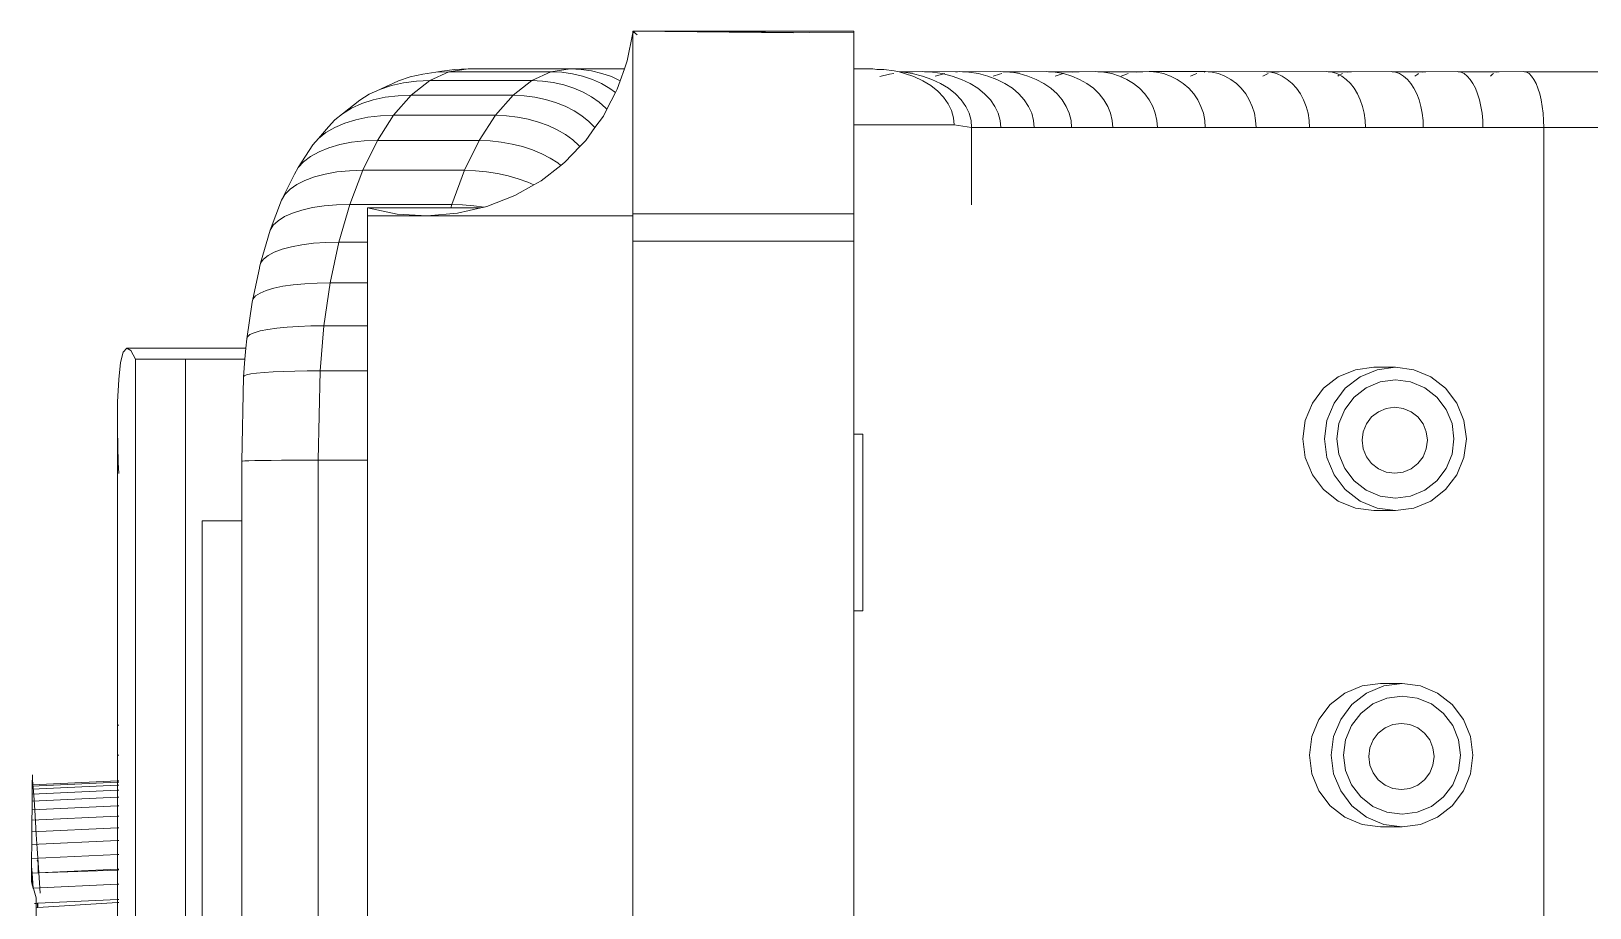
# Model space of a CAD drawing. Header units: millimetres. Extents: x 1448174 to 1599581, y -224422 to -106989.
# Drawn here: x 1466984.8 to 1467170.6, y -127034.2 to -126929.7 of the extents above; entities that cross this region are included whole.
import ezdxf

# ---------------------------------------------------------------- set-up
doc = ezdxf.new("R2010")
doc.units = ezdxf.units.MM
doc.header["$LTSCALE"] = 600
doc.header["$MEASUREMENT"] = 0
doc.layers.add('furniture', color=30, linetype='Continuous', lineweight=9)

msp = doc.modelspace()

# ---------------------------------------------------------------- linework, layer by layer
at = {"layer": 'furniture'}
for p, q in [((1467055.8402, -126933.1818), (1467056.5192, -126929.8663)), ((1467056.5192, -126929.8663), (1467056.5192, -126929.6521)), ((1467082.8587, -126929.6521), (1467056.5192, -126929.6521)), ((1467075.6505, -126929.8663), (1467056.5192, -126929.6521)), ((1467056.5192, -126929.6521), (1467056.6829, -126929.8663)), ((1467082.8587, -126929.8663), (1467056.5192, -126929.6521)), ((1467056.5192, -126929.6521), (1467057.047, -126930.0883)), ((1467056.5192, -126929.8663), (1467056.5192, -126951.6722)), ((1467082.8587, -126929.6521), (1467082.8587, -126934.1377)), ((1467034.6024, -126934.4879), (1467036.9068, -126934.1379)), ((1467035.322, -126934.2078), (1467036.9068, -126934.1379)), ((1467036.9068, -126934.1379), (1467049.0557, -126934.1377)), ((1467046.7513, -126934.4877), (1467049.0557, -126934.1377)), ((1467049.0557, -126934.1377), (1467050.3394, -126934.2095)), ((1467049.0557, -126934.1377), (1467055.5083, -126934.1377)), ((1467055.0163, -126935.5548), (1467055.5083, -126934.1377)), ((1467055.5083, -126934.1377), (1467055.8402, -126933.1818)), ((1467082.8587, -126934.1377), (1467085.1332, -126934.1377)), ((1467082.8587, -126934.1377), (1467082.8587, -126940.8359)), ((1467085.1332, -126934.1377), (1467085.6107, -126934.2095)), ((1467027.302, -126936.1665), (1467028.5897, -126935.5762)), ((1467027.7344, -126936.1454), (1467029.2008, -126935.8126)), ((1467028.5897, -126935.5762), (1467029.9883, -126935.1063)), ((1467029.2008, -126935.8126), (1467030.7361, -126935.6107)), ((1467029.9883, -126935.1063), (1467031.4737, -126934.7648)), ((1467030.1046, -126937.2812), (1467032.314, -126935.543)), ((1467030.7361, -126935.6107), (1467032.314, -126935.543)), ((1467031.4737, -126934.7648), (1467033.0206, -126934.5575)), ((1467032.314, -126935.543), (1467034.6024, -126934.4879)), ((1467032.314, -126935.543), (1467044.4629, -126935.5428)), ((1467033.0206, -126934.5575), (1467033.7663, -126934.4165)), ((1467033.0206, -126934.5575), (1467034.6024, -126934.4879)), ((1467033.7663, -126934.4165), (1467035.322, -126934.2078)), ((1467034.6024, -126934.4879), (1467046.7513, -126934.4877)), ((1467042.2535, -126937.281), (1467044.4629, -126935.5428)), ((1467044.4629, -126935.5428), (1467046.7513, -126934.4877)), ((1467044.4629, -126935.5428), (1467045.7536, -126935.6123)), ((1467045.7536, -126935.6123), (1467047.0323, -126935.789)), ((1467046.7513, -126934.4877), (1467048.0381, -126934.5591)), ((1467047.0323, -126935.789), (1467048.2775, -126936.07)), ((1467048.0381, -126934.5591), (1467049.3066, -126934.7405)), ((1467049.3066, -126934.7405), (1467050.5357, -126935.0289)), ((1467050.3394, -126934.2095), (1467051.6002, -126934.3921)), ((1467050.5357, -126935.0289), (1467051.7048, -126935.4195)), ((1467051.6002, -126934.3921), (1467052.817, -126934.6824)), ((1467051.7048, -126935.4195), (1467052.7944, -126935.9058)), ((1467052.7944, -126935.9058), (1467053.7863, -126936.4796)), ((1467052.817, -126934.6824), (1467053.9695, -126935.0755)), ((1467053.9695, -126935.0755), (1467055.0163, -126935.5548)), ((1467054.6612, -126936.5774), (1467055.0163, -126935.5548)), ((1467085.6107, -126934.2095), (1467086.4149, -126934.2095)), ((1467085.9432, -126935.0755), (1467087.1133, -126934.7648)), ((1467086.4149, -126934.2095), (1467087.6706, -126934.3921)), ((1467087.1133, -126934.7648), (1467087.6406, -126934.6824)), ((1467088.2673, -126934.4818), (1467087.6706, -126934.3921)), ((1467088.2673, -126934.4818), (1467089.8348, -126934.4818)), ((1467088.2673, -126934.4818), (1467088.8793, -126934.6824)), ((1467088.2673, -126934.4818), (1467088.8234, -126934.535)), ((1467088.8234, -126934.535), (1467089.8348, -126934.4818)), ((1467088.8234, -126934.535), (1467089.8229, -126934.7159)), ((1467088.8793, -126934.6824), (1467090.0207, -126935.0755)), ((1467089.8229, -126934.7159), (1467091.0205, -126935.0045)), ((1467089.8348, -126934.4818), (1467090.982, -126934.4649)), ((1467090.0207, -126935.0755), (1467091.0758, -126935.5649)), ((1467090.982, -126934.4649), (1467091.2796, -126934.4818)), ((1467091.0205, -126935.0045), (1467092.1514, -126935.396)), ((1467091.0758, -126935.5649), (1467092.027, -126936.1424)), ((1467091.2796, -126934.4818), (1467095.4039, -126934.4649)), ((1467091.2796, -126934.4818), (1467092.2151, -126934.535)), ((1467092.1514, -126935.396), (1467093.1968, -126935.884)), ((1467092.2151, -126934.535), (1467093.4247, -126934.7159)), ((1467092.5613, -126935.0045), (1467093.4061, -126934.7648)), ((1467093.1968, -126935.884), (1467094.1392, -126936.4601)), ((1467093.4061, -126934.7648), (1467093.5352, -126934.7432)), ((1467093.4247, -126934.7159), (1467093.5352, -126934.7432)), ((1467093.5352, -126934.7432), (1467093.699, -126934.7159)), ((1467093.5352, -126934.7432), (1467094.5907, -126935.0045)), ((1467094.5907, -126935.0045), (1467095.6936, -126935.396)), ((1467095.0065, -126934.535), (1467095.4039, -126934.4649)), ((1467095.8163, -126934.4895), (1467095.4039, -126934.4649)), ((1467095.6936, -126935.396), (1467096.7149, -126935.884)), ((1467095.8163, -126934.4895), (1467095.9529, -126934.4818)), ((1467095.9529, -126934.4818), (1467100.351, -126934.4649)), ((1467095.9529, -126934.4818), (1467096.5791, -126934.535)), ((1467096.5791, -126934.535), (1467097.732, -126934.7159)), ((1467096.7149, -126935.884), (1467097.6376, -126936.4601)), ((1467097.732, -126934.7159), (1467098.8432, -126935.0045)), ((1467098.8432, -126935.0045), (1467099.8943, -126935.396)), ((1467099.4538, -126935.0045), (1467100.2356, -126934.7648)), ((1467099.8943, -126935.396), (1467100.8677, -126935.884)), ((1467100.2356, -126934.7648), (1467100.5067, -126934.7159)), ((1467100.351, -126934.4649), (1467100.619, -126934.4818)), ((1467100.619, -126934.4818), (1467101.4614, -126934.535)), ((1467100.619, -126934.4818), (1467102.5929, -126934.4818)), ((1467100.8677, -126935.884), (1467101.7471, -126936.4601)), ((1467101.4614, -126934.535), (1467101.7169, -126934.535)), ((1467101.7169, -126934.535), (1467102.5929, -126934.4818)), ((1467101.7169, -126934.535), (1467102.5507, -126934.7159)), ((1467102.5507, -126934.7159), (1467103.6007, -126935.0045)), ((1467102.5929, -126934.4818), (1467105.7942, -126934.4649)), ((1467103.6007, -126935.0045), (1467104.5939, -126935.396)), ((1467104.5939, -126935.396), (1467105.5136, -126935.884)), ((1467105.5136, -126935.884), (1467106.3445, -126936.4601)), ((1467105.7942, -126934.4649), (1467106.045, -126934.4818)), ((1467106.045, -126934.4818), (1467106.8334, -126934.535)), ((1467106.045, -126934.4818), (1467109.7159, -126934.4818)), ((1467106.8334, -126934.535), (1467107.8528, -126934.7159)), ((1467106.8476, -126935.0045), (1467107.562, -126934.7648)), ((1467107.562, -126934.7648), (1467107.8528, -126934.7159)), ((1467107.8528, -126934.7159), (1467108.8354, -126935.0045)), ((1467108.8354, -126935.0045), (1467109.7648, -126935.396)), ((1467108.9155, -126934.535), (1467109.7159, -126934.4818)), ((1467109.7159, -126934.4818), (1467111.7017, -126934.4649)), ((1467109.7648, -126935.396), (1467110.6255, -126935.884)), ((1467110.6255, -126935.884), (1467111.4031, -126936.4601)), ((1467111.7017, -126934.4649), (1467111.9339, -126934.4818)), ((1467111.9339, -126934.4818), (1467112.6635, -126934.535)), ((1467111.9339, -126934.4818), (1467117.2803, -126934.4818)), ((1467112.6635, -126934.535), (1467113.6071, -126934.7159)), ((1467113.6071, -126934.7159), (1467114.5166, -126935.0045)), ((1467114.5166, -126935.0045), (1467115.3768, -126935.396)), ((1467114.6996, -126935.0045), (1467115.3423, -126934.7648)), ((1467115.3423, -126934.7648), (1467115.5653, -126934.7159)), ((1467115.3768, -126935.396), (1467116.1735, -126935.884)), ((1467116.1735, -126935.884), (1467116.8932, -126936.4601)), ((1467116.5601, -126934.535), (1467117.2803, -126934.4818)), ((1467117.2803, -126934.4818), (1467118.039, -126934.4649)), ((1467118.039, -126934.4649), (1467118.2244, -126934.4797)), ((1467118.2244, -126934.4797), (1467124.769, -126934.4649)), ((1467118.2244, -126934.4797), (1467118.9178, -126934.535)), ((1467118.9178, -126934.535), (1467119.78, -126934.7159)), ((1467119.78, -126934.7159), (1467120.611, -126935.0045)), ((1467120.611, -126935.0045), (1467121.3971, -126935.396)), ((1467121.3971, -126935.396), (1467122.125, -126935.884)), ((1467122.125, -126935.884), (1467122.7826, -126936.4601)), ((1467122.9638, -126935.0045), (1467123.5312, -126934.7648)), ((1467123.5312, -126934.7648), (1467123.7279, -126934.7159)), ((1467124.6061, -126934.535), (1467124.769, -126934.4649)), ((1467125.0967, -126934.494), (1467124.769, -126934.4649)), ((1467125.0967, -126934.494), (1467125.2419, -126934.4818)), ((1467125.2419, -126934.4818), (1467131.8522, -126934.4649)), ((1467125.2419, -126934.4818), (1467125.5597, -126934.535)), ((1467125.5597, -126934.535), (1467126.3354, -126934.7159)), ((1467126.3354, -126934.7159), (1467127.0831, -126935.0045)), ((1467127.0831, -126935.0045), (1467127.7904, -126935.396)), ((1467127.7904, -126935.396), (1467128.4453, -126935.884)), ((1467128.4453, -126935.884), (1467129.037, -126936.4601)), ((1467131.5918, -126935.0045), (1467132.0805, -126934.7648)), ((1467131.8522, -126934.4649), (1467132.0207, -126934.4818)), ((1467132.0207, -126934.4818), (1467132.5502, -126934.535)), ((1467132.0207, -126934.4818), (1467133.554, -126934.4818)), ((1467132.0805, -126934.7648), (1467132.25, -126934.7159)), ((1467132.5502, -126934.535), (1467133.235, -126934.7159)), ((1467133.0064, -126934.535), (1467133.554, -126934.4818)), ((1467133.235, -126934.7159), (1467133.895, -126935.0045)), ((1467133.554, -126934.4818), (1467139.2474, -126934.4649)), ((1467133.895, -126935.0045), (1467134.5193, -126935.396)), ((1467134.5193, -126935.396), (1467135.0974, -126935.884)), ((1467135.0974, -126935.884), (1467135.6197, -126936.4601)), ((1467139.2474, -126934.4649), (1467139.3925, -126934.4818)), ((1467139.3925, -126934.4818), (1467139.8486, -126934.535)), ((1467139.3925, -126934.4818), (1467142.168, -126934.4818)), ((1467139.8486, -126934.535), (1467140.4383, -126934.7159)), ((1467140.4383, -126934.7159), (1467140.7526, -126934.8754)), ((1467140.5333, -126935.0045), (1467140.7526, -126934.8754)), ((1467140.7526, -126934.8754), (1467140.9404, -126934.7648)), ((1467140.7526, -126934.8754), (1467141.0068, -126935.0045)), ((1467140.9404, -126934.7648), (1467141.0816, -126934.7159)), ((1467141.0068, -126935.0045), (1467141.5445, -126935.396)), ((1467141.5445, -126935.396), (1467142.0424, -126935.884)), ((1467141.7118, -126934.535), (1467142.168, -126934.4818)), ((1467142.0424, -126935.884), (1467142.4923, -126936.4601)), ((1467142.168, -126934.4818), (1467146.9112, -126934.4649)), ((1467146.9112, -126934.4649), (1467147.0321, -126934.4818)), ((1467147.0321, -126934.4818), (1467147.412, -126934.535)), ((1467147.0321, -126934.4818), (1467151.0335, -126934.4818)), ((1467147.412, -126934.535), (1467147.9033, -126934.7159)), ((1467147.9033, -126934.7159), (1467148.3769, -126935.0045)), ((1467148.3769, -126935.0045), (1467148.8249, -126935.396)), ((1467148.8249, -126935.396), (1467149.2397, -126935.884)), ((1467149.2397, -126935.884), (1467149.6145, -126936.4601)), ((1467149.7359, -126935.0045), (1467150.0591, -126934.7648)), ((1467150.0591, -126934.7648), (1467150.1711, -126934.7159)), ((1467150.6714, -126934.535), (1467151.0335, -126934.4818)), ((1467151.0335, -126934.4818), (1467154.7987, -126934.4649)), ((1467154.7987, -126934.4649), (1467154.8947, -126934.4818)), ((1467154.8947, -126934.4818), (1467155.1963, -126934.535)), ((1467154.8947, -126934.4818), (1467159.7565, -126934.4818)), ((1467155.1963, -126934.535), (1467155.5863, -126934.7159)), ((1467155.5863, -126934.7159), (1467155.9623, -126935.0045)), ((1467155.9623, -126935.0045), (1467156.3179, -126935.396)), ((1467156.3179, -126935.396), (1467156.6472, -126935.884)), ((1467156.6472, -126935.884), (1467156.9447, -126936.4601)), ((1467158.7382, -126935.0045), (1467158.9918, -126934.7648)), ((1467158.9918, -126934.7648), (1467159.0798, -126934.7159)), ((1467159.4723, -126934.535), (1467159.7565, -126934.4818)), ((1467159.7565, -126934.4818), (1467162.7113, -126934.4649)), ((1467162.7113, -126934.4649), (1467162.7866, -126934.4818)), ((1467162.7866, -126934.4818), (1467163.0233, -126934.535)), ((1467162.7866, -126934.4818), (1467201.8873, -126934.4818)), ((1467163.0233, -126934.535), (1467163.3294, -126934.7159)), ((1467163.3294, -126934.7159), (1467163.6244, -126935.0045)), ((1467163.6244, -126935.0045), (1467163.9035, -126935.396)), ((1467163.9035, -126935.396), (1467164.1619, -126935.884)), ((1467164.1619, -126935.884), (1467164.3954, -126936.4601)), ((1467021.9102, -126939.4982), (1467023.9914, -126937.8608)), ((1467023.9914, -126937.8608), (1467025.1073, -126937.1783)), ((1467024.2114, -126938.2953), (1467025.5584, -126937.8574)), ((1467025.1073, -126937.1783), (1467026.3621, -126936.6032)), ((1467025.5584, -126937.8574), (1467027.0063, -126937.5392)), ((1467026.3621, -126936.6032), (1467027.7344, -126936.1454)), ((1467026.3621, -126936.6032), (1467027.2784, -126936.1808)), ((1467027.0063, -126937.5392), (1467028.5304, -126937.346)), ((1467027.2784, -126936.1808), (1467027.302, -126936.1665)), ((1467028.012, -126939.673), (1467030.1046, -126937.2812)), ((1467028.5304, -126937.346), (1467030.1046, -126937.2812)), ((1467030.1046, -126937.2812), (1467042.2535, -126937.281)), ((1467040.1608, -126939.6729), (1467042.2535, -126937.281)), ((1467042.2535, -126937.281), (1467043.5481, -126937.3475)), ((1467043.5481, -126937.3475), (1467044.8365, -126937.5166)), ((1467044.8365, -126937.5166), (1467046.0973, -126937.7854)), ((1467046.0973, -126937.7854), (1467047.3093, -126938.1493)), ((1467048.2775, -126936.07), (1467049.4684, -126936.4506)), ((1467049.4684, -126936.4506), (1467050.5852, -126936.9243)), ((1467050.5852, -126936.9243), (1467051.6091, -126937.4833)), ((1467051.6091, -126937.4833), (1467052.523, -126938.1183)), ((1467053.4288, -126938.9544), (1467054.4546, -126936.9759)), ((1467053.7863, -126936.4796), (1467054.4546, -126936.9759)), ((1467054.4546, -126936.9759), (1467054.6612, -126936.5774)), ((1467092.027, -126936.1424), (1467092.8584, -126936.7983)), ((1467092.8584, -126936.7983), (1467093.556, -126937.5218)), ((1467093.556, -126937.5218), (1467094.1082, -126938.3006)), ((1467094.1392, -126936.4601), (1467094.9629, -126937.1149)), ((1467094.9629, -126937.1149), (1467095.654, -126937.8374)), ((1467095.654, -126937.8374), (1467096.2011, -126938.6154)), ((1467097.6376, -126936.4601), (1467098.4462, -126937.1149)), ((1467098.4462, -126937.1149), (1467099.1273, -126937.8374)), ((1467099.1273, -126937.8374), (1467099.6694, -126938.6154)), ((1467101.7471, -126936.4601), (1467102.5177, -126937.1149)), ((1467102.5177, -126937.1149), (1467103.1668, -126937.8374)), ((1467103.1668, -126937.8374), (1467103.6835, -126938.6154)), ((1467106.3445, -126936.4601), (1467107.0727, -126937.1149)), ((1467107.0727, -126937.1149), (1467107.686, -126937.8374)), ((1467107.686, -126937.8374), (1467108.1742, -126938.6154)), ((1467111.4031, -126936.4601), (1467112.0846, -126937.1149)), ((1467112.0846, -126937.1149), (1467112.6585, -126937.8374)), ((1467112.6585, -126937.8374), (1467113.1154, -126938.6154)), ((1467116.8932, -126936.4601), (1467117.5239, -126937.1149)), ((1467117.5239, -126937.1149), (1467118.0551, -126937.8374)), ((1467118.0551, -126937.8374), (1467118.478, -126938.6154)), ((1467122.7826, -126936.4601), (1467123.3589, -126937.1149)), ((1467123.3589, -126937.1149), (1467123.8443, -126937.8374)), ((1467123.8443, -126937.8374), (1467124.2307, -126938.6154)), ((1467129.037, -126936.4601), (1467129.5555, -126937.1149)), ((1467129.5555, -126937.1149), (1467129.9923, -126937.8374)), ((1467129.9923, -126937.8374), (1467130.3399, -126938.6154)), ((1467135.6197, -126936.4601), (1467136.0775, -126937.1149)), ((1467136.0775, -126937.1149), (1467136.463, -126937.8374)), ((1467136.463, -126937.8374), (1467136.7699, -126938.6154)), ((1467142.4923, -126936.4601), (1467142.8865, -126937.1149)), ((1467142.8865, -126937.1149), (1467143.2186, -126937.8374)), ((1467143.2186, -126937.8374), (1467143.4829, -126938.6154)), ((1467149.6145, -126936.4601), (1467149.9429, -126937.1149)), ((1467149.9429, -126937.1149), (1467150.2196, -126937.8374)), ((1467150.2196, -126937.8374), (1467150.4398, -126938.6154)), ((1467156.9447, -126936.4601), (1467157.2054, -126937.1149)), ((1467157.2054, -126937.1149), (1467157.425, -126937.8374)), ((1467157.425, -126937.8374), (1467157.5998, -126938.6154)), ((1467164.3954, -126936.4601), (1467164.6, -126937.1149)), ((1467164.6, -126937.1149), (1467164.7723, -126937.8374)), ((1467164.7723, -126937.8374), (1467164.9095, -126938.6154)), ((1467020.9955, -126940.2425), (1467021.9102, -126939.4982)), ((1467021.9102, -126939.4982), (1467022.9884, -126938.8454)), ((1467022.9884, -126938.8454), (1467024.2114, -126938.2953)), ((1467024.9278, -126939.9148), (1467026.4413, -126939.7338)), ((1467026.072, -126942.6775), (1467028.012, -126939.673)), ((1467026.4413, -126939.7338), (1467028.012, -126939.673)), ((1467028.012, -126939.673), (1467040.1608, -126939.6729)), ((1467038.2208, -126942.6773), (1467040.1608, -126939.6729)), ((1467040.1608, -126939.6729), (1467041.4591, -126939.7352)), ((1467041.4591, -126939.7352), (1467042.7568, -126939.8937)), ((1467047.3093, -126938.1493), (1467048.4522, -126938.6025)), ((1467048.4522, -126938.6025), (1467049.507, -126939.1371)), ((1467049.507, -126939.1371), (1467050.4561, -126939.7445)), ((1467050.4561, -126939.7445), (1467051.2835, -126940.4143)), ((1467051.9755, -126941.1353), (1467053.0067, -126939.7685)), ((1467052.523, -126938.1183), (1467053.3117, -126938.8186)), ((1467053.0067, -126939.7685), (1467053.4288, -126938.9544)), ((1467053.3117, -126938.8186), (1467053.4288, -126938.9544)), ((1467094.1082, -126938.3006), (1467094.5058, -126939.1218)), ((1467094.5058, -126939.1218), (1467094.7421, -126939.9716)), ((1467096.2011, -126938.6154), (1467096.595, -126939.4361)), ((1467096.595, -126939.4361), (1467096.829, -126940.2856)), ((1467099.6694, -126938.6154), (1467100.0635, -126939.4361)), ((1467100.0635, -126939.4361), (1467100.303, -126940.2856)), ((1467103.6835, -126938.6154), (1467104.0591, -126939.4361)), ((1467104.0591, -126939.4361), (1467104.2874, -126940.2856)), ((1467108.1742, -126938.6154), (1467108.5291, -126939.4361)), ((1467108.5291, -126939.4361), (1467108.7448, -126940.2856)), ((1467113.1154, -126938.6154), (1467113.4475, -126939.4361)), ((1467113.4475, -126939.4361), (1467113.6493, -126940.2856)), ((1467118.478, -126938.6154), (1467118.7854, -126939.4361)), ((1467118.7854, -126939.4361), (1467118.9722, -126940.2856)), ((1467124.2307, -126938.6154), (1467124.5116, -126939.4361)), ((1467124.5116, -126939.4361), (1467124.6823, -126940.2856)), ((1467130.3399, -126938.6154), (1467130.5927, -126939.4361)), ((1467130.5927, -126939.4361), (1467130.7463, -126940.2856)), ((1467136.7699, -126938.6154), (1467136.9929, -126939.4361)), ((1467136.9929, -126939.4361), (1467137.1285, -126940.2856)), ((1467143.4829, -126938.6154), (1467143.675, -126939.4361)), ((1467143.675, -126939.4361), (1467143.7918, -126940.2856)), ((1467150.4398, -126938.6154), (1467150.5999, -126939.4361)), ((1467150.5999, -126939.4361), (1467150.6971, -126940.2856)), ((1467157.5998, -126938.6154), (1467157.7269, -126939.4361)), ((1467157.7269, -126939.4361), (1467157.8041, -126940.2856)), ((1467164.9095, -126938.6154), (1467165.0092, -126939.4361)), ((1467165.0092, -126939.4361), (1467165.0698, -126940.2856)), ((1467019.0651, -126942.4489), (1467020.2597, -126941.0657)), ((1467019.9391, -126941.7512), (1467020.9814, -126941.1393)), ((1467020.2597, -126941.0657), (1467020.9955, -126940.2425)), ((1467020.9814, -126941.1393), (1467022.1743, -126940.6236)), ((1467022.1743, -126940.6236), (1467023.4973, -126940.2132)), ((1467023.4973, -126940.2132), (1467024.9278, -126939.9148)), ((1467042.7568, -126939.8937), (1467044.0323, -126940.1456)), ((1467044.0323, -126940.1456), (1467045.2642, -126940.4868)), ((1467045.2642, -126940.4868), (1467046.432, -126940.9115)), ((1467046.432, -126940.9115), (1467047.5161, -126941.4127)), ((1467047.5161, -126941.4127), (1467048.4984, -126941.982)), ((1467050.911, -126942.6888), (1467051.9755, -126941.1353)), ((1467051.2835, -126940.4143), (1467051.9755, -126941.1353)), ((1467051.9755, -126941.1353), (1467052.0007, -126941.1704)), ((1467082.8587, -126940.8359), (1467082.8587, -126950.3487)), ((1467094.8133, -126940.8359), (1467082.8587, -126940.8359)), ((1467094.7421, -126939.9716), (1467094.8133, -126940.8359)), ((1467096.8994, -126941.1498), (1467094.8133, -126940.8359)), ((1467096.829, -126940.2856), (1467096.8994, -126941.1498)), ((1467100.384, -126941.1498), (1467096.8994, -126941.1498)), ((1467096.8994, -126950.3591), (1467096.8994, -126941.1498)), ((1467100.303, -126940.2856), (1467100.384, -126941.1498)), ((1467104.3645, -126941.1498), (1467100.384, -126941.1498)), ((1467104.2874, -126940.2856), (1467104.3645, -126941.1498)), ((1467108.8177, -126941.1498), (1467104.3645, -126941.1498)), ((1467108.7448, -126940.2856), (1467108.8177, -126941.1498)), ((1467113.7175, -126941.1498), (1467108.8177, -126941.1498)), ((1467113.6493, -126940.2856), (1467113.7175, -126941.1498)), ((1467119.0353, -126941.1498), (1467113.7175, -126941.1498)), ((1467118.9722, -126940.2856), (1467119.0353, -126941.1498)), ((1467124.74, -126941.1498), (1467119.0353, -126941.1498)), ((1467124.6823, -126940.2856), (1467124.74, -126941.1498)), ((1467130.7981, -126941.1498), (1467124.74, -126941.1498)), ((1467130.7463, -126940.2856), (1467130.7981, -126941.1498)), ((1467137.1743, -126941.1498), (1467130.7981, -126941.1498)), ((1467137.1285, -126940.2856), (1467137.1743, -126941.1498)), ((1467143.8313, -126941.1498), (1467137.1743, -126941.1498)), ((1467143.7918, -126940.2856), (1467143.8313, -126941.1498)), ((1467150.73, -126941.1498), (1467143.8313, -126941.1498)), ((1467150.6971, -126940.2856), (1467150.73, -126941.1498)), ((1467157.8302, -126941.1498), (1467150.73, -126941.1498)), ((1467157.8041, -126940.2856), (1467157.8302, -126941.1498)), ((1467165.0903, -126941.1498), (1467157.8302, -126941.1498)), ((1467165.0698, -126940.2856), (1467165.0903, -126941.1498)), ((1467165.0903, -127386.1827), (1467165.0903, -126941.1498)), ((1467165.0903, -126941.1498), (1467482.4137, -126941.1498)), ((1467016.6267, -126945.9273), (1467018.3745, -126943.2206)), ((1467018.3745, -126943.2206), (1467019.0651, -126942.4489)), ((1467019.0651, -126942.4489), (1467019.9391, -126941.7512)), ((1467020.2858, -126943.5483), (1467021.5866, -126943.1723)), ((1467021.5866, -126943.1723), (1467023.0009, -126942.899)), ((1467023.0009, -126942.899), (1467024.5046, -126942.7331)), ((1467024.3178, -126946.2431), (1467026.072, -126942.6775)), ((1467024.5046, -126942.7331), (1467026.072, -126942.6775)), ((1467026.072, -126942.6775), (1467038.2208, -126942.6773)), ((1467036.4666, -126946.2429), (1467038.2208, -126942.6773)), ((1467038.2208, -126942.6773), (1467039.5225, -126942.7344)), ((1467039.5225, -126942.7344), (1467040.8288, -126942.8796)), ((1467040.8288, -126942.8796), (1467042.1179, -126943.1104)), ((1467042.1179, -126943.1104), (1467043.3683, -126943.4229)), ((1467043.3683, -126943.4229), (1467044.5591, -126943.812)), ((1467048.4176, -126945.2779), (1467050.2056, -126943.4213)), ((1467048.4984, -126941.982), (1467049.3626, -126942.6099)), ((1467049.3626, -126942.6099), (1467050.094, -126943.2858)), ((1467050.094, -126943.2858), (1467050.2056, -126943.4213)), ((1467050.2056, -126943.4213), (1467050.911, -126942.6888)), ((1467016.6267, -126945.9273), (1467017.2755, -126945.2204)), ((1467017.2755, -126945.2204), (1467018.1117, -126944.5812)), ((1467018.1117, -126944.5812), (1467019.1209, -126944.0206)), ((1467019.1209, -126944.0206), (1467020.2858, -126943.5483)), ((1467044.5591, -126943.812), (1467045.6703, -126944.2712)), ((1467045.6703, -126944.2712), (1467046.6835, -126944.7927)), ((1467046.6835, -126944.7927), (1467047.5817, -126945.3678)), ((1467047.9349, -126945.6526), (1467048.4176, -126945.2779)), ((1467014.6366, -126949.8192), (1467016.1763, -126946.6898)), ((1467016.1763, -126946.6898), (1467016.6267, -126945.9273)), ((1467017.4385, -126947.4402), (1467018.5782, -126947.0192)), ((1467018.5782, -126947.0192), (1467019.8589, -126946.6841)), ((1467019.8589, -126946.6841), (1467021.2586, -126946.4405)), ((1467021.2586, -126946.4405), (1467022.7534, -126946.2926)), ((1467022.7534, -126946.2926), (1467024.3178, -126946.2431)), ((1467022.7794, -126950.3089), (1467024.3178, -126946.2431)), ((1467024.3178, -126946.2431), (1467036.4666, -126946.2429)), ((1467034.9282, -126950.3087), (1467036.4666, -126946.2429)), ((1467036.4666, -126946.2429), (1467037.7713, -126946.2938)), ((1467037.7713, -126946.2938), (1467039.0854, -126946.4232)), ((1467039.0854, -126946.4232), (1467040.3868, -126946.6289)), ((1467040.3868, -126946.6289), (1467041.654, -126946.9075)), ((1467041.654, -126946.9075), (1467042.8655, -126947.2543)), ((1467045.5781, -126947.4819), (1467047.9349, -126945.6526)), ((1467047.5817, -126945.3678), (1467047.9349, -126945.6526)), ((1467015.0463, -126949.1396), (1467015.6573, -126948.5096)), ((1467015.6573, -126948.5096), (1467016.4593, -126947.9399)), ((1467016.4593, -126947.9399), (1467017.4385, -126947.4402)), ((1467042.4515, -126949.2552), (1467044.7045, -126947.9774)), ((1467042.8655, -126947.2543), (1467044.0014, -126947.6635)), ((1467044.0014, -126947.6635), (1467044.7045, -126947.9774)), ((1467044.7045, -126947.9774), (1467045.5781, -126947.4819)), ((1467013.2864, -126953.3876), (1467014.6366, -126949.8192)), ((1467014.6366, -126949.8192), (1467015.0463, -126949.1396)), ((1467017.0806, -126950.9771), (1467018.3437, -126950.6885)), ((1467018.3437, -126950.6885), (1467019.7306, -126950.4788)), ((1467019.7306, -126950.4788), (1467021.2176, -126950.3516)), ((1467021.2176, -126950.3516), (1467022.7794, -126950.3089)), ((1467021.4831, -126954.8053), (1467022.7794, -126950.3089)), ((1467022.7794, -126950.3089), (1467034.9282, -126950.3087)), ((1467024.9117, -126950.7237), (1467024.9117, -126951.6722)), ((1467024.9117, -126950.7237), (1467028.4311, -126951.4545)), ((1467024.9117, -126950.7237), (1467034.8086, -126950.7237)), ((1467034.8086, -126950.7237), (1467034.9282, -126950.3087)), ((1467038.4007, -126950.7237), (1467034.8086, -126950.7237)), ((1467034.9282, -126950.3087), (1467036.2356, -126950.3526)), ((1467035.6009, -126951.3724), (1467038.4007, -126950.7237)), ((1467036.2356, -126950.3526), (1467037.5564, -126950.464)), ((1467037.5564, -126950.464), (1467038.7984, -126950.6316)), ((1467038.4007, -126950.7237), (1467038.7984, -126950.6316)), ((1467038.7984, -126950.6316), (1467039.1027, -126950.5611)), ((1467039.1027, -126950.5611), (1467042.4515, -126949.2552)), ((1467082.8587, -126954.69), (1467082.8587, -126950.3487)), ((1467013.6603, -126952.8026), (1467014.2382, -126952.2601)), ((1467014.2382, -126952.2601), (1467015.0102, -126951.7697)), ((1467015.0102, -126951.7697), (1467015.9631, -126951.3395)), ((1467015.9631, -126951.3395), (1467017.0806, -126950.9771)), ((1467024.9117, -126951.6722), (1467024.9117, -126954.8053)), ((1467024.9117, -126951.6722), (1467032.019, -126951.6722)), ((1467028.4311, -126951.4545), (1467032.019, -126951.6722)), ((1467032.019, -126951.6722), (1467035.6009, -126951.3724)), ((1467056.5192, -126951.6722), (1467032.019, -126951.6722)), ((1467082.8587, -126951.4219), (1467056.5192, -126951.4219)), ((1467056.5192, -126954.69), (1467056.5192, -126951.6722)), ((1467012.1487, -126957.334), (1467013.2864, -126953.3876)), ((1467013.2864, -126953.3876), (1467013.6603, -126952.8026)), ((1467012.4925, -126956.8535), (1467013.0424, -126956.4079)), ((1467013.0424, -126956.4079), (1467013.7892, -126956.0051)), ((1467013.7892, -126956.0051), (1467014.7199, -126955.6518)), ((1467014.7199, -126955.6518), (1467015.8188, -126955.3541)), ((1467015.8188, -126955.3541), (1467017.0669, -126955.1171)), ((1467017.0669, -126955.1171), (1467018.443, -126954.9449)), ((1467018.443, -126954.9449), (1467019.9235, -126954.8403)), ((1467019.9235, -126954.8403), (1467021.4831, -126954.8053)), ((1467020.4511, -126959.6554), (1467021.4831, -126954.8053)), ((1467021.4831, -126954.8053), (1467024.9117, -126954.8053)), ((1467024.9117, -126954.8053), (1467024.9117, -126959.6554)), ((1467082.8587, -126954.69), (1467056.5192, -126954.69)), ((1467056.5192, -126954.69), (1467056.5192, -127358.6825)), ((1467082.8587, -126954.69), (1467082.8587, -126977.711)), ((1467011.243, -126961.5908), (1467012.0272, -126957.9054)), ((1467012.0171, -126957.8414), (1467012.1487, -126957.334)), ((1467012.0272, -126957.9054), (1467012.0171, -126957.8414)), ((1467012.1487, -126957.334), (1467012.4925, -126956.8535)), ((1467013.7302, -126960.3033), (1467014.8142, -126960.0755)), ((1467014.8142, -126960.0755), (1467016.0505, -126959.8941)), ((1467016.0505, -126959.8941), (1467017.418, -126959.7622)), ((1467017.418, -126959.7622), (1467018.8933, -126959.6822)), ((1467018.8933, -126959.6822), (1467020.4511, -126959.6554)), ((1467019.7011, -126964.7762), (1467020.4511, -126959.6554)), ((1467020.4511, -126959.6554), (1467024.9117, -126959.6554)), ((1467024.9117, -126959.6554), (1467024.9117, -126964.7762)), ((1467010.4969, -126966.3478), (1467011.1367, -126961.9791)), ((1467011.1367, -126961.9791), (1467011.243, -126961.5908)), ((1467011.243, -126961.5908), (1467011.5628, -126961.223)), ((1467011.5628, -126961.223), (1467012.0905, -126960.882)), ((1467012.0905, -126960.882), (1467012.8171, -126960.5737)), ((1467012.8171, -126960.5737), (1467013.7302, -126960.3033)), ((1467010.8871, -126965.8364), (1467011.3986, -126965.6058)), ((1467011.3986, -126965.6058), (1467012.1106, -126965.3973)), ((1467012.1106, -126965.3973), (1467013.0109, -126965.2144)), ((1467013.0109, -126965.2144), (1467014.0841, -126965.0603)), ((1467014.0841, -126965.0603), (1467015.3119, -126964.9376)), ((1467015.3119, -126964.9376), (1467016.6731, -126964.8485)), ((1467016.6731, -126964.8485), (1467018.1446, -126964.7944)), ((1467018.1446, -126964.7944), (1467019.7011, -126964.7762)), ((1467019.241, -126970.1375), (1467019.7011, -126964.7762)), ((1467019.7011, -126964.7762), (1467024.9117, -126964.7762)), ((1467024.9117, -126964.7762), (1467024.9117, -126970.1375)), ((1466996.1986, -126967.4304), (1466995.7872, -126967.9226)), ((1466996.6913, -126967.7114), (1466996.1986, -126967.4304)), ((1466996.1986, -126967.4304), (1467010.404, -126967.4304)), ((1467010.2899, -126968.7595), (1467010.404, -126967.4304)), ((1467010.404, -126967.4304), (1467010.4969, -126966.3478)), ((1467010.4969, -126966.3478), (1467010.5848, -126966.0852)), ((1467010.5848, -126966.0852), (1467010.8871, -126965.8364)), ((1466995.4657, -126969.1776), (1466995.2411, -126971.1686)), ((1466995.7872, -126967.9226), (1466995.4657, -126969.1776)), ((1466997.2548, -126968.7595), (1466996.6913, -126967.7114)), ((1466997.2548, -127135.1996), (1466997.2548, -126968.7595)), ((1466997.2548, -126968.7595), (1467003.1923, -126968.7595)), ((1467003.1923, -126968.7595), (1467010.2899, -126968.7595)), ((1467003.1923, -127135.3567), (1467003.1923, -126968.7595)), ((1467010.1081, -126970.8782), (1467010.2899, -126968.7595)), ((1466995.2411, -126971.1686), (1466995.1179, -126973.8538)), ((1467009.8991, -126980.9482), (1467010.1081, -126970.8782)), ((1467010.1081, -126970.8782), (1467010.1841, -126970.7544)), ((1467010.1841, -126970.7544), (1467010.4751, -126970.6372)), ((1467010.4751, -126970.6372), (1467010.9761, -126970.5285)), ((1467010.9761, -126970.5285), (1467011.6787, -126970.4302)), ((1467011.6787, -126970.4302), (1467012.5707, -126970.344)), ((1467012.5707, -126970.344), (1467013.6369, -126970.2714)), ((1467013.6369, -126970.2714), (1467014.8591, -126970.2136)), ((1467014.8591, -126970.2136), (1467016.2163, -126970.1716)), ((1467016.2163, -126970.1716), (1467017.6853, -126970.1461)), ((1467017.6853, -126970.1461), (1467019.241, -126970.1375)), ((1467019.0197, -126980.8026), (1467019.241, -126970.1375)), ((1467019.241, -126970.1375), (1467024.9117, -126970.1375)), ((1467024.9117, -126970.1375), (1467024.9117, -126980.8026)), ((1467140.5947, -126970.8784), (1467138.8447, -126972.2358)), ((1467142.6327, -126970.0251), (1467140.5947, -126970.8784)), ((1467143.1834, -126970.8784), (1467141.4333, -126972.2358)), ((1467144.8197, -126969.7341), (1467142.6327, -126970.0251)), ((1467145.2213, -126970.0251), (1467143.1834, -126970.8784)), ((1467144.8197, -126969.7341), (1467147.4083, -126969.7341)), ((1467147.4083, -126969.7341), (1467145.2213, -126970.0251)), ((1467147.4083, -126971.2234), (1467145.6027, -126971.4637)), ((1467149.5954, -126970.0251), (1467147.4083, -126969.7341)), ((1467149.214, -126971.4637), (1467147.4083, -126971.2234)), ((1467151.6333, -126970.8784), (1467149.5954, -126970.0251)), ((1467153.3834, -126972.2358), (1467151.6333, -126970.8784)), ((1467138.8447, -126972.2358), (1467137.5018, -126974.0049)), ((1467141.4333, -126972.2358), (1467140.0905, -126974.0049)), ((1467143.9201, -126972.1683), (1467142.4752, -126973.289)), ((1467145.6027, -126971.4637), (1467143.9201, -126972.1683)), ((1467150.8966, -126972.1683), (1467149.214, -126971.4637)), ((1467152.3415, -126973.289), (1467150.8966, -126972.1683)), ((1467154.7262, -126974.0049), (1467153.3834, -126972.2358)), ((1466995.1179, -126973.8538), (1466995.0989, -126977.1761)), ((1467137.5018, -126974.0049), (1467136.6576, -126976.0649)), ((1467140.0905, -126974.0049), (1467139.2463, -126976.0649)), ((1467141.3665, -126974.7496), (1467140.6695, -126976.4504)), ((1467142.4752, -126973.289), (1467141.3665, -126974.7496)), ((1467145.3759, -126975.0202), (1467144.5691, -126975.646)), ((1467146.3155, -126974.6268), (1467145.3759, -126975.0202)), ((1467147.3237, -126974.4926), (1467146.3155, -126974.6268)), ((1467148.332, -126974.6268), (1467147.3237, -126974.4926)), ((1467149.2715, -126975.0202), (1467148.332, -126974.6268)), ((1467150.0784, -126975.646), (1467149.2715, -126975.0202)), ((1467153.4502, -126974.7496), (1467152.3415, -126973.289)), ((1467154.1472, -126976.4504), (1467153.4502, -126974.7496)), ((1467155.5704, -126976.0649), (1467154.7262, -126974.0049)), ((1467136.6576, -126976.0649), (1467136.3697, -126978.2757)), ((1467139.2463, -126976.0649), (1467138.9584, -126978.2757)), ((1467140.6695, -126976.4504), (1467140.4318, -126978.2757)), ((1467143.95, -126976.4616), (1467143.5609, -126977.4113)), ((1467144.5691, -126975.646), (1467143.95, -126976.4616)), ((1467150.6974, -126976.4616), (1467150.0784, -126975.646)), ((1467151.0866, -126977.4113), (1467150.6974, -126976.4616)), ((1467154.3849, -126978.2757), (1467154.1472, -126976.4504)), ((1467155.8583, -126978.2757), (1467155.5704, -126976.0649)), ((1466995.0989, -126977.1761), (1466995.1844, -126981.0654)), ((1466995.0989, -127012.394), (1466995.0989, -126977.1761)), ((1467082.8587, -126977.711), (1467083.9123, -126977.711)), ((1467082.8587, -126977.711), (1467082.8587, -126998.7826)), ((1467083.9123, -126998.7826), (1467083.9123, -126977.711)), ((1467136.3697, -126978.2757), (1467136.6576, -126980.4864)), ((1467138.9584, -126978.2757), (1467139.2463, -126980.4864)), ((1467140.4318, -126978.2757), (1467140.6695, -126980.1009)), ((1467143.5609, -126977.4113), (1467143.4281, -126978.4305)), ((1467143.4281, -126978.4305), (1467143.5609, -126979.4497)), ((1467151.2194, -126978.4305), (1467151.0866, -126977.4113)), ((1467151.0866, -126979.4497), (1467151.2194, -126978.4305)), ((1467154.1472, -126980.1009), (1467154.3849, -126978.2757)), ((1467155.5704, -126980.4864), (1467155.8583, -126978.2757)), ((1467136.6576, -126980.4864), (1467137.5018, -126982.5465)), ((1467139.2463, -126980.4864), (1467140.0905, -126982.5465)), ((1467140.6695, -126980.1009), (1467141.3665, -126981.8018)), ((1467143.5609, -126979.4497), (1467143.95, -126980.3994)), ((1467143.95, -126980.3994), (1467144.5691, -126981.215)), ((1467150.0784, -126981.215), (1467150.6974, -126980.3994)), ((1467150.6974, -126980.3994), (1467151.0866, -126979.4497)), ((1467153.4502, -126981.8018), (1467154.1472, -126980.1009)), ((1467154.7262, -126982.5465), (1467155.5704, -126980.4864)), ((1466995.1844, -126981.0654), (1466995.2411, -126982.3807)), ((1467009.8991, -126980.9482), (1467009.973, -126980.9239)), ((1467009.973, -126980.9613), (1467009.8991, -126980.9482)), ((1467009.8991, -126988.0308), (1467009.8991, -126980.9482)), ((1467009.973, -126980.9239), (1467010.2621, -126980.9008)), ((1467010.2621, -126980.9008), (1467010.7613, -126980.8794)), ((1467010.7613, -126980.8794), (1467011.4623, -126980.8601)), ((1467011.4623, -126980.8601), (1467012.3528, -126980.8432)), ((1467012.3528, -126980.8432), (1467013.4178, -126980.8289)), ((1467013.4178, -126980.8289), (1467014.639, -126980.8175)), ((1467014.639, -126980.8175), (1467015.9955, -126980.8093)), ((1467015.9955, -126980.8093), (1467017.4641, -126980.8042)), ((1467017.4641, -126980.8042), (1467019.0197, -126980.8026)), ((1467019.0197, -126980.8026), (1467024.9117, -126980.8026)), ((1467019.0197, -127347.916), (1467019.0197, -126980.8026)), ((1467024.9117, -126980.8026), (1467024.9117, -127347.916)), ((1467141.3665, -126981.8018), (1467142.4752, -126983.2624)), ((1467144.5691, -126981.215), (1467145.3759, -126981.8408)), ((1467145.3759, -126981.8408), (1467146.3155, -126982.2342)), ((1467146.3155, -126982.2342), (1467147.3237, -126982.3684)), ((1467147.3237, -126982.3684), (1467148.332, -126982.2342)), ((1467148.332, -126982.2342), (1467149.2715, -126981.8408)), ((1467149.2715, -126981.8408), (1467150.0784, -126981.215)), ((1467152.3415, -126983.2624), (1467153.4502, -126981.8018)), ((1467137.5018, -126982.5465), (1467138.8447, -126984.3155)), ((1467138.8447, -126984.3155), (1467140.5947, -126985.6729)), ((1467140.0905, -126982.5465), (1467141.4333, -126984.3155)), ((1467141.4333, -126984.3155), (1467143.1834, -126985.6729)), ((1467142.4752, -126983.2624), (1467143.9201, -126984.3831)), ((1467150.8966, -126984.3831), (1467152.3415, -126983.2624)), ((1467151.6333, -126985.6729), (1467153.3834, -126984.3155)), ((1467153.3834, -126984.3155), (1467154.7262, -126982.5465)), ((1467140.5947, -126985.6729), (1467142.6327, -126986.5262)), ((1467143.1834, -126985.6729), (1467145.2213, -126986.5262)), ((1467143.9201, -126984.3831), (1467145.6027, -126985.0876)), ((1467145.6027, -126985.0876), (1467147.4083, -126985.3279)), ((1467147.4083, -126985.3279), (1467149.214, -126985.0876)), ((1467149.214, -126985.0876), (1467150.8966, -126984.3831)), ((1467149.5954, -126986.5262), (1467151.6333, -126985.6729)), ((1467005.1845, -126988.0308), (1467005.1845, -127135.4095)), ((1467009.8991, -126988.0308), (1467005.1845, -126988.0308)), ((1467009.973, -126988.0308), (1467009.8991, -126988.0308)), ((1467009.8991, -127135.5342), (1467009.8991, -126988.0308)), ((1467142.6327, -126986.5262), (1467144.8197, -126986.8173)), ((1467144.8197, -126986.8173), (1467147.4083, -126986.8173)), ((1467145.2213, -126986.5262), (1467147.4083, -126986.8173)), ((1467147.4083, -126986.8173), (1467149.5954, -126986.5262)), ((1467082.8587, -126998.7826), (1467083.9123, -126998.7826)), ((1467082.8587, -126998.7826), (1467082.8587, -127070.5243)), ((1467143.4216, -127007.7251), (1467141.3836, -127008.5784)), ((1467145.6086, -127007.4341), (1467143.4216, -127007.7251)), ((1467146.0102, -127007.7251), (1467143.9723, -127008.5784)), ((1467145.6086, -127007.4341), (1467148.1973, -127007.4341)), ((1467148.1973, -127007.4341), (1467146.0102, -127007.7251)), ((1467150.3843, -127007.7251), (1467148.1973, -127007.4341)), ((1467152.4222, -127008.5784), (1467150.3843, -127007.7251)), ((1467139.6336, -127009.9358), (1467138.2907, -127011.7049)), ((1467141.3836, -127008.5784), (1467139.6336, -127009.9358)), ((1467142.2222, -127009.9358), (1467140.8794, -127011.7049)), ((1467143.9723, -127008.5784), (1467142.2222, -127009.9358)), ((1467144.709, -127009.8683), (1467143.2641, -127010.989)), ((1467146.3916, -127009.1637), (1467144.709, -127009.8683)), ((1467148.1973, -127008.9234), (1467146.3916, -127009.1637)), ((1467150.0029, -127009.1637), (1467148.1973, -127008.9234)), ((1467151.6855, -127009.8683), (1467150.0029, -127009.1637)), ((1467153.1304, -127010.989), (1467151.6855, -127009.8683)), ((1467154.1723, -127009.9358), (1467152.4222, -127008.5784)), ((1467155.5152, -127011.7049), (1467154.1723, -127009.9358)), ((1467138.2907, -127011.7049), (1467137.4466, -127013.7649)), ((1467140.8794, -127011.7049), (1467140.0352, -127013.7649)), ((1467143.2641, -127010.989), (1467142.1554, -127012.4496)), ((1467148.1126, -127012.1926), (1467147.1044, -127012.3268)), ((1467149.1209, -127012.3268), (1467148.1126, -127012.1926)), ((1467154.2391, -127012.4496), (1467153.1304, -127010.989)), ((1467156.3593, -127013.7649), (1467155.5152, -127011.7049)), ((1466995.2411, -127012.3915), (1466995.0989, -127012.394)), ((1466995.0989, -127015.9911), (1466995.0989, -127012.394)), ((1467137.4466, -127013.7649), (1467137.1586, -127015.9757)), ((1467140.0352, -127013.7649), (1467139.7473, -127015.9757)), ((1467142.1554, -127012.4496), (1467141.4584, -127014.1504)), ((1467145.358, -127013.346), (1467144.7389, -127014.1616)), ((1467146.1648, -127012.7202), (1467145.358, -127013.346)), ((1467147.1044, -127012.3268), (1467146.1648, -127012.7202)), ((1467150.0605, -127012.7202), (1467149.1209, -127012.3268)), ((1467150.8673, -127013.346), (1467150.0605, -127012.7202)), ((1467151.4864, -127014.1616), (1467150.8673, -127013.346)), ((1467154.9361, -127014.1504), (1467154.2391, -127012.4496)), ((1467156.6472, -127015.9757), (1467156.3593, -127013.7649)), ((1467141.4584, -127014.1504), (1467141.2207, -127015.9757)), ((1467144.3498, -127015.1113), (1467144.217, -127016.1305)), ((1467144.7389, -127014.1616), (1467144.3498, -127015.1113)), ((1467151.8755, -127015.1113), (1467151.4864, -127014.1616)), ((1467152.0083, -127016.1305), (1467151.8755, -127015.1113)), ((1467155.1738, -127015.9757), (1467154.9361, -127014.1504)), ((1466995.0989, -127015.9911), (1466995.2411, -127015.9885)), ((1466995.0989, -127019.0404), (1466995.0989, -127015.9911)), ((1467137.1586, -127015.9757), (1467137.4466, -127018.1864)), ((1467139.7473, -127015.9757), (1467140.0352, -127018.1864)), ((1467141.2207, -127015.9757), (1467141.4584, -127017.8009)), ((1467144.217, -127016.1305), (1467144.3498, -127017.1497)), ((1467144.3498, -127017.1497), (1467144.7389, -127018.0994)), ((1467151.4864, -127018.0994), (1467151.8755, -127017.1497)), ((1467151.8755, -127017.1497), (1467152.0083, -127016.1305)), ((1467154.9361, -127017.8009), (1467155.1738, -127015.9757)), ((1467156.3593, -127018.1864), (1467156.6472, -127015.9757)), ((1466995.0989, -127019.5605), (1466984.9347, -127020.0297)), ((1466995.0989, -127019.1868), (1466984.9381, -127019.6561)), ((1466984.9396, -127019.5025), (1466984.9381, -127019.6561)), ((1466984.9396, -127019.5025), (1466984.9504, -127018.3363)), ((1466984.9396, -127019.5025), (1466995.0989, -127019.0404)), ((1466984.9846, -127018.8548), (1466984.949, -127018.483)), ((1466985.0246, -127019.4603), (1466984.9846, -127018.8548)), ((1466985.079, -127020.2846), (1466985.0246, -127019.4603)), ((1466995.0989, -127019.0404), (1466995.2411, -127019.0339)), ((1466995.0989, -127019.1868), (1466995.0989, -127019.0404)), ((1466995.2411, -127019.1802), (1466995.0989, -127019.1868)), ((1466995.0989, -127019.5605), (1466995.0989, -127019.1868)), ((1466995.2411, -127019.5539), (1466995.0989, -127019.5605)), ((1466995.0989, -127020.1679), (1466995.0989, -127019.5605)), ((1467137.4466, -127018.1864), (1467138.2907, -127020.2465)), ((1467140.0352, -127018.1864), (1467140.8794, -127020.2465)), ((1467141.4584, -127017.8009), (1467142.1554, -127019.5018)), ((1467142.1554, -127019.5018), (1467143.2641, -127020.9624)), ((1467144.7389, -127018.0994), (1467145.358, -127018.915)), ((1467145.358, -127018.915), (1467146.1648, -127019.5408)), ((1467146.1648, -127019.5408), (1467147.1044, -127019.9342)), ((1467149.1209, -127019.9342), (1467150.0605, -127019.5408)), ((1467150.0605, -127019.5408), (1467150.8673, -127018.915)), ((1467150.8673, -127018.915), (1467151.4864, -127018.0994)), ((1467153.1304, -127020.9624), (1467154.2391, -127019.5018)), ((1467154.2391, -127019.5018), (1467154.9361, -127017.8009)), ((1467155.5152, -127020.2465), (1467156.3593, -127018.1864)), ((1466984.9214, -127021.4644), (1466984.9119, -127022.4972)), ((1466984.9291, -127020.6373), (1466984.9214, -127021.4644)), ((1466995.0989, -127020.9946), (1466984.9214, -127021.4644)), ((1466984.9291, -127020.6373), (1466984.9347, -127020.0297)), ((1466995.0989, -127020.1679), (1466984.9291, -127020.6373)), ((1466984.9381, -127019.6561), (1466984.9347, -127020.0297)), ((1466985.147, -127021.3137), (1466985.079, -127020.2846)), ((1466985.2274, -127022.5304), (1466985.147, -127021.3137)), ((1466995.2411, -127020.1613), (1466995.0989, -127020.1679)), ((1466995.0989, -127020.9946), (1466995.0989, -127020.1679)), ((1466995.2411, -127020.9881), (1466995.0989, -127020.9946)), ((1466995.0989, -127022.0269), (1466995.0989, -127020.9946)), ((1467138.2907, -127020.2465), (1467139.6336, -127022.0155)), ((1467140.8794, -127020.2465), (1467142.2222, -127022.0155)), ((1467143.2641, -127020.9624), (1467144.709, -127022.0831)), ((1467147.1044, -127019.9342), (1467148.1126, -127020.0684)), ((1467148.1126, -127020.0684), (1467149.1209, -127019.9342)), ((1467151.6855, -127022.0831), (1467153.1304, -127020.9624)), ((1467154.1723, -127022.0155), (1467155.5152, -127020.2465)), ((1466984.9006, -127023.7181), (1466984.9119, -127022.4972)), ((1466995.0989, -127023.2474), (1466984.9006, -127023.7181)), ((1466995.0989, -127022.0269), (1466984.9119, -127022.4972)), ((1466985.3188, -127023.9142), (1466985.2274, -127022.5304)), ((1466995.2411, -127022.0204), (1466995.0989, -127022.0269)), ((1466995.0989, -127023.2474), (1466995.0989, -127022.0269)), ((1466995.2411, -127023.2408), (1466995.0989, -127023.2474)), ((1466995.0989, -127024.6353), (1466995.0989, -127023.2474)), ((1467139.6336, -127022.0155), (1467141.3836, -127023.3729)), ((1467142.2222, -127022.0155), (1467143.9723, -127023.3729)), ((1467144.709, -127022.0831), (1467146.3916, -127022.7876)), ((1467146.3916, -127022.7876), (1467148.1973, -127023.0279)), ((1467148.1973, -127023.0279), (1467150.0029, -127022.7876)), ((1467150.0029, -127022.7876), (1467151.6855, -127022.0831)), ((1467152.4222, -127023.3729), (1467154.1723, -127022.0155)), ((1466984.8877, -127025.1067), (1466984.8735, -127026.6395)), ((1466984.8877, -127025.1067), (1466984.9006, -127023.7181)), ((1466995.0989, -127024.6353), (1466984.8877, -127025.1067)), ((1466985.4196, -127025.4417), (1466985.3188, -127023.9142)), ((1466995.2411, -127024.6288), (1466995.0989, -127024.6353)), ((1466995.0989, -127026.1675), (1466995.0989, -127024.6353)), ((1467141.3836, -127023.3729), (1467143.4216, -127024.2262)), ((1467143.4216, -127024.2262), (1467145.6086, -127024.5173)), ((1467143.9723, -127023.3729), (1467146.0102, -127024.2262)), ((1467145.6086, -127024.5173), (1467148.1973, -127024.5173)), ((1467146.0102, -127024.2262), (1467148.1973, -127024.5173)), ((1467148.1973, -127024.5173), (1467150.3843, -127024.2262)), ((1467150.3843, -127024.2262), (1467152.4222, -127023.3729)), ((1466984.8735, -127026.6395), (1466984.8583, -127028.2907)), ((1466995.0989, -127026.1675), (1466984.8735, -127026.6395)), ((1466985.5283, -127027.0872), (1466985.4196, -127025.4417)), ((1466995.2411, -127026.1609), (1466995.0989, -127026.1675)), ((1466995.0989, -127027.818), (1466995.0989, -127026.1675)), ((1466984.8496, -127029.2222), (1466984.8583, -127028.2907)), ((1466995.0989, -127027.818), (1466984.8583, -127028.2907)), ((1466985.643, -127028.823), (1466985.5109, -127028.5072)), ((1466985.643, -127028.823), (1466985.5283, -127027.0872)), ((1466985.6348, -127029.9036), (1466985.643, -127028.823)), ((1466985.7616, -127030.6198), (1466985.643, -127028.823)), ((1466995.2411, -127027.8115), (1466995.0989, -127027.818)), ((1466995.0989, -127029.5591), (1466995.0989, -127027.818)), ((1466984.8445, -127029.7812), (1466984.8324, -127031.0876)), ((1466984.8496, -127029.2222), (1466984.8445, -127029.7812)), ((1466984.9475, -127030.0277), (1466984.8445, -127029.7812)), ((1466984.9475, -127030.0277), (1466984.8496, -127029.2222)), ((1466984.9275, -127031.3994), (1466984.9475, -127030.0277)), ((1466985.6342, -127029.9931), (1466984.9475, -127030.0277)), ((1466985.0662, -127031.8245), (1466984.9475, -127030.0277)), ((1466995.0989, -127029.5591), (1466985.6342, -127029.9931)), ((1466985.6342, -127029.9931), (1466995.0989, -127029.6709)), ((1466985.6342, -127029.9931), (1466985.6348, -127029.9036)), ((1466985.8824, -127032.4475), (1466985.7616, -127030.6198)), ((1466995.2411, -127029.5525), (1466995.0989, -127029.5591)), ((1466995.0989, -127029.6709), (1466995.0989, -127029.5591)), ((1466995.0989, -127029.6709), (1466995.2411, -127029.6659)), ((1466995.0989, -127031.3614), (1466995.0989, -127029.6709)), ((1466984.8324, -127031.0876), (1466984.9275, -127031.3994)), ((1466984.9369, -127031.4303), (1466984.9275, -127031.3994)), ((1466984.9369, -127031.4303), (1466985.0662, -127031.8245)), ((1466995.0989, -127031.3614), (1466985.0662, -127031.8245)), ((1466985.0687, -127031.8622), (1466985.0662, -127031.8245)), ((1466985.0687, -127031.8622), (1466985.4124, -127032.9888)), ((1466995.2411, -127031.3549), (1466995.0989, -127031.3614)), ((1466995.0989, -127033.1947), (1466995.0989, -127031.3614)), ((1466985.4015, -127034.1647), (1466984.8095, -127098.1503)), ((1466985.4063, -127033.6421), (1466985.1869, -127033.6522)), ((1466985.4063, -127033.6421), (1466985.4015, -127034.1647)), ((1466985.4015, -127034.1647), (1466985.5651, -127034.1543)), ((1466985.4124, -127032.9888), (1466985.4063, -127033.6421)), ((1466985.5727, -127033.6344), (1466985.4063, -127033.6421)), ((1466985.5651, -127034.1543), (1466985.5727, -127033.6344)), ((1466985.5651, -127034.1543), (1466985.6027, -127034.1519)), ((1466985.6066, -127033.6328), (1466985.5727, -127033.6344)), ((1466985.6027, -127034.1519), (1466995.0989, -127033.5484)), ((1466985.6027, -127034.1519), (1466985.6066, -127033.6328)), ((1466995.0989, -127033.1947), (1466985.6066, -127033.6328)), ((1466995.2411, -127033.1881), (1466995.0989, -127033.1947)), ((1466995.0989, -127033.5484), (1466995.0989, -127033.1947)), ((1466995.0989, -127033.5484), (1466995.2411, -127033.5394)), ((1466995.0989, -127085.3191), (1466995.0989, -127033.5484))]:
    msp.add_line(p, q, dxfattribs=at)

doc.saveas('drawing.dxf')
